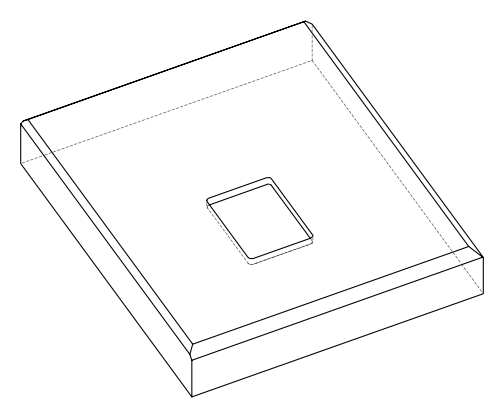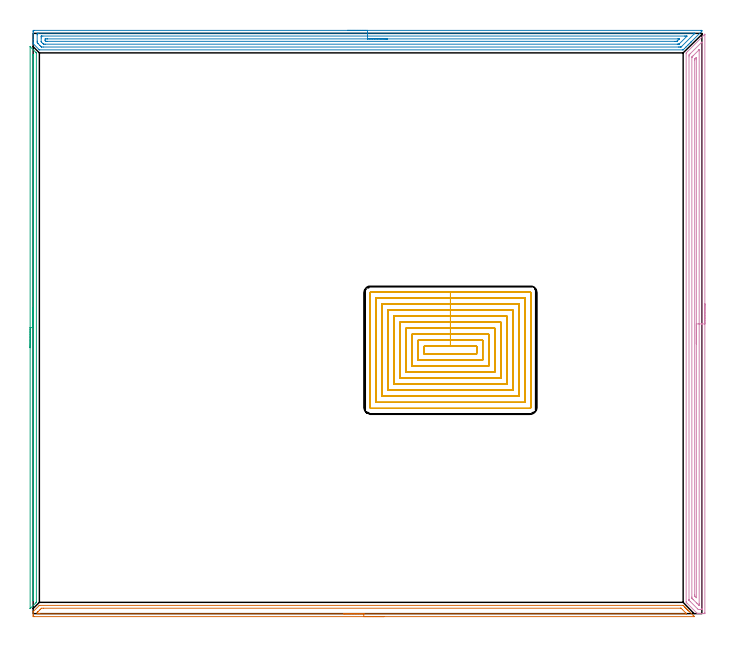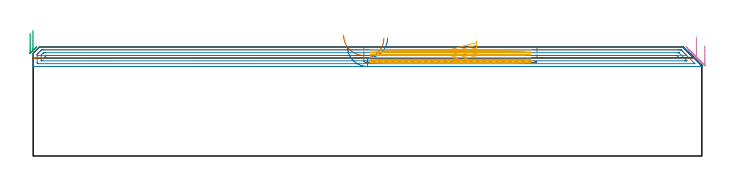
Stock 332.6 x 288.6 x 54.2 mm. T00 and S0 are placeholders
(PLAN: 5 operations, 1 tool changes, 50.8 min)
(1 AREA_MILL | FG_CHAMFER_SURFACE | UGT0205_001 | 5.41 min | 5207 mm3)
(2 AREA_MILL_1 | FG_CHAMFER_SURFACE_1 | UGT0205_001 | 10.69 min | 15651 mm3)
(3 AREA_MILL_2 | FG_CHAMFER_SURFACE_2 | UGT0205_001 | 4.56 min | 1325 mm3)
(4 AREA_MILL_3 | FG_CHAMFER_SURFACE_3 | UGT0205_001 | 9.21 min | 12092 mm3)
(5 MILL_RECTANGULAR_POCKET | POCKET_RECTANGULAR_STRAIGHT | NXT0201_002 | Follow Part, ap 1.5, ae 75% | 20.9 min | 42762 mm3)
(TOOL UGT0205_001 | Chamfer Mill 20 x 3 x 45 deg. | D20 FL50 Z2)
(TOOL NXT0201_002 | ENDMILL 6mm [R216.24-06050CBC13P 1620] | D6 R1 FL13 Z4)
(OP 1 AREA_MILL)
G17 G21 G94 G90
T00 M6
G54
G17 G0 G90 X174.45 Y-1.5 S1061 M3
G43 Z64.2 H0
Z58.6
G94 G1 X174.412 Z57.728 F250.
X174.298 Z56.864
X174.109 Z56.012
X173.847 Z55.18
X173.513 Z54.374
X173.11 Z53.6
X172.641 Z52.864
X172.11 Z52.172
X171.521 Z51.529
X170.878 Z50.94
X170.185 Z50.408
X169.45 Z49.94
X168.676 Z49.537
X167.87 Z49.203
X167.038 Z48.941
X166.186 Z48.752
X165.321 Z48.638
X164.45 Z48.6
X0.611
X0.452 Y-1.499 Z48.601
X0.165 Y-1.496 Z48.604
X0.002 Y-1.491 Z48.605
X0. Y-1.253 Z48.843
Y-0.926 Z49.17
Y-0.269 Z49.831
Y0.855 Z50.954
X0.001 Y0.994 Z51.09
X0.016 Y1.017 Z51.114
X2.969 Y3.971 Z54.067
X3.024 Y4.023 Z54.12
X3.106 Y4.099 Z54.184
X3.29 Y4.1 Z54.2
X322.931
X323.295 Y4.098 Z54.188
X323.561 Y3.839 Z53.939
X323.876 Y3.526 Z53.623
X323.925 Y3.475 Z53.574
X324.122 Y3.279 Z53.378
X324.173 Y3.229 Z53.326
X324.221 Y3.179 Z53.278
X324.419 Y2.981 Z53.08
X324.469 Y2.932 Z53.029
X324.517 Y2.883 Z52.982
X324.717 Y2.683 Z52.782
X324.766 Y2.635 Z52.732
X324.813 Y2.588 Z52.687
X325.015 Y2.386 Z52.485
X325.063 Y2.339 Z52.436
X325.109 Y2.292 Z52.391
X325.312 Y2.088 Z52.187
X325.359 Y2.042 Z52.139
X325.404 Y1.996 Z52.095
X325.61 Y1.79 Z51.889
X325.656 Y1.745 Z51.842
X325.7 Y1.7 Z51.799
X325.907 Y1.493 Z51.592
X325.953 Y1.448 Z51.546
X325.996 Y1.404 Z51.503
X326.205 Y1.195 Z51.294
X326.588 Y0.812 Z50.911
X328.326 Y-0.926 Z49.172
X328.434 Y-1.035 Z49.065
X328.586 Y-1.186 Z48.913
X328.771 Y-1.371 Z48.727
X328.884 Y-1.486 Z48.611
Y-1.494 Z48.603
Y-1.499 Z48.599
X328.672 Y-1.5 Z48.6
X164.45
Y-0.086 Z50.014
X3.29
X2.444 Y-0.082 Z50.018
X2.397 Y-0.079 Z50.021
X2.01 Y-0.035 Z50.065
X2.003 Y0.357 Z50.457
X2.007 Y0.484 Z50.584
X2.01 Y0.544 Z50.644
X2.047 Y0.585 Z50.685
X2.306 Y0.855 Z50.955
X2.351 Y0.901 Z51.001
X2.397 Y0.947 Z51.047
X3.29 Y1.84 Z51.94
X3.689 Y2.237 Z52.337
X4.094 Y2.635 Z52.735
X4.14 Y2.678 Z52.778
X5.075 Y2.686 Z52.786
X322.038
X322.089 Y2.685 Z52.785
X322.19 Y2.682 Z52.782
X322.253 Y2.679 Z52.779
X322.274 Y2.665 Z52.765
X322.309 Y2.635 Z52.735
X322.931 Y2.019 Z52.119
X324.717 Y0.233 Z50.333
X324.982 Y-0.035 Z50.065
X325.018 Y-0.075 Z50.025
X325.02 Y-0.078 Z50.022
X324.986 Y-0.081 Z50.019
X324.919 Y-0.084 Z50.016
X324.818 Y-0.086 Z50.014
X324.767
X164.45
X163.578 Z50.052
X162.713 Z50.166
X161.862 Z50.355
X161.029 Z50.617
X160.224 Z50.951
X159.45 Z51.354
X158.714 Z51.823
X158.022 Z52.354
X157.379 Z52.943
X156.789 Z53.586
X156.258 Z54.278
X155.789 Z55.014
X155.387 Z55.788
X155.053 Z56.594
X154.79 Z57.426
X154.602 Z58.278
X154.488 Z59.143
X154.45 Z60.014
G0 Z64.2
M5
M2
(OP 2 AREA_MILL_1)
G17 G21 G94 G90
T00 M6
G54
G17 G0 G90 X156.3 Y290.1 S1061 M3
G43 Z64.2 H0
Z54.5
G94 G1 X156.338 Z53.628 F250.
X156.452 Z52.764
X156.641 Z51.912
X156.903 Z51.08
X157.237 Z50.274
X157.64 Z49.5
X158.108 Z48.764
X158.64 Z48.072
X159.229 Z47.429
X159.872 Z46.84
X160.564 Z46.308
X161.3 Z45.84
X162.074 Z45.437
X162.88 Z45.103
X163.712 Z44.841
X164.564 Z44.652
X165.428 Z44.538
X166.3 Z44.5
X332.205
X332.431 Y290.098 Z44.502
X332.543 Y290.096 Z44.504
X332.597 Y290.091 Z44.505
X332.599 Y289.987 Z44.607
X332.59 Y289.696 Z44.901
X332.552 Y289.655 Z44.943
X332.431 Y289.531 Z45.067
X327.387 Y284.492 Z50.108
X327.265 Y284.369 Z50.228
X327.221 Y284.325 Z50.273
X326.538 Y283.644 Z50.956
X326.384 Y283.488 Z51.109
X326.328 Y283.433 Z51.165
X325.688 Y282.795 Z51.805
X325.502 Y282.607 Z51.99
X324.839 Y281.946 Z52.654
X324.62 Y281.726 Z52.87
X323.99 Y281.098 Z53.502
X323.499 Y280.608 Z53.992
X323.329 Y280.435 Z54.159
X323.271 Y280.404 Z54.19
X323.053 Y280.4 Z54.2
X3.295
X3.105 Y280.404 Z54.189
X2.899 Y280.601 Z53.999
X0.169 Y283.331 Z51.268
X0.017 Y283.488 Z51.111
X0.01 Y283.499 Z51.1
X0. Y284.155 Z50.445
Y285.583 Z49.013
Y288.5 Z46.096
Y289.381 Z45.215
X0.003 Y289.655 Z44.942
X0.01 Y290.091 Z44.506
X0.169 Y290.095 Z44.503
X0.616 Y290.1 Z44.5
X166.3
Y288.686 Z45.914
X328.502 Y288.685 Z45.915
X329.073 Y288.68 Z45.92
X329.11 Y288.679 Z45.921
X329.101 Y288.664 Z45.936
X329.057 Y288.615 Z45.985
X328.989 Y288.542 Z46.058
X328.903 Y288.455 Z46.145
X328.82 Y288.371 Z46.229
X322.607 Y282.165 Z52.435
X322.457 Y282.017 Z52.583
X322.335 Y281.9 Z52.7
X322.254 Y281.824 Z52.776
X322.159 Y281.819 Z52.781
X322.067 Y281.817 Z52.783
X321.266 Y281.814 Z52.786
X321.177
X4.992 Y281.815 Z52.785
X4.188 Y281.821 Z52.779
X4.14 Y281.822 Z52.778
X4.087 Y281.871 Z52.729
X3.977 Y281.976 Z52.624
X3.763 Y282.187 Z52.413
X3.342 Y282.607 Z51.993
X2.463 Y283.488 Z51.112
X2.402 Y283.55 Z51.05
X2.01 Y283.975 Z50.625
X2.005 Y284.369 Z50.231
X2.001 Y284.765 Z49.835
Y287.893 Z46.707
X2.003 Y288.287 Z46.313
X2.01 Y288.679 Z45.921
X2.402 Y288.684 Z45.916
X2.492 Y288.685 Z45.915
X166.3 Y288.686 Z45.914
Y287.272 Z47.328
X323.946 Y287.271 Z47.329
X324.577 Y287.27 Z47.33
X324.839 Y287.268 Z47.332
X325.101 Y287.265 Z47.335
X325.238 Y287.253 Z47.347
X325.089 Y287.097 Z47.503
X325.008 Y287.012 Z47.588
X321.374 Y283.382 Z51.218
X321.266 Y283.278 Z51.322
X321.221 Y283.24 Z51.36
X321.186 Y283.235 Z51.365
X321.109 Y283.232 Z51.368
X320.951 Y283.23 Z51.37
X320.636 Y283.229 Z51.371
X320.373 Y283.228 Z51.372
X5.975 Y283.229 Z51.371
X5.342 Y283.231 Z51.369
X5.214 Y283.234 Z51.366
X5.185 Y283.235 Z51.365
X5.147 Y283.264 Z51.336
X5.081 Y283.321 Z51.279
X4.912 Y283.488 Z51.112
X4.188 Y284.215 Z50.385
X4.042 Y284.369 Z50.231
X4.01 Y284.417 Z50.183
X4.006 Y284.462 Z50.138
X4.002 Y284.553 Z50.047
X4. Y286.317 Z48.283
X4.002 Y287.012 Z47.588
X4.004 Y287.194 Z47.406
X4.01 Y287.254 Z47.346
X4.058 Y287.265 Z47.335
X4.188 Y287.266 Z47.334
X4.819 Y287.271 Z47.329
X166.3 Y287.272 Z47.328
Y285.857 Z48.743
X320.651
X321.013 Y285.855 Z48.745
X321.266 Y285.853 Z48.747
X321.374 Y285.85 Z48.75
X321.319 Y285.778 Z48.822
X321.307 Y285.764 Z48.836
X321.266 Y285.721 Z48.879
X321.029 Y285.484 Z49.116
X320.585 Y285.041 Z49.559
X320.373 Y284.83 Z49.77
X320.213 Y284.677 Z49.923
X320.189 Y284.656 Z49.944
X320.163 Y284.65 Z49.95
X320.091 Y284.647 Z49.953
X319.48 Y284.643 Z49.957
X319.202
X6.868
X6.589 Y284.644 Z49.956
X6.36 Y284.647 Z49.953
X6.247 Y284.65 Z49.95
X6.199 Y284.662 Z49.938
X6.164 Y284.695 Z49.905
X6.03 Y284.831 Z49.769
X6.01 Y284.871 Z49.729
X6.006 Y284.921 Z49.679
X6.003 Y285.022 Z49.578
X6. Y285.225 Z49.375
Y285.25 Z49.35
X6.003 Y285.678 Z48.922
X6.006 Y285.785 Z48.815
X6.01 Y285.837 Z48.763
X6.018 Y285.851 Z48.749
X6.048 Y285.852 Z48.748
X6.254 Y285.855 Z48.745
X6.868 Y285.857 Z48.743
X7.145
X166.3
X167.172 Z48.781
X168.036 Z48.895
X168.888 Z49.083
X169.72 Z49.346
X170.526 Z49.68
X171.3 Z50.082
X172.036 Z50.551
X172.728 Z51.082
X173.371 Z51.672
X173.96 Z52.315
X174.492 Z53.007
X174.96 Z53.743
X175.363 Z54.517
X175.697 Z55.322
X175.959 Z56.155
X176.148 Z57.006
X176.262 Z57.871
X176.3 Z58.743
G0 Z64.2
M5
M2
(OP 3 AREA_MILL_2)
G17 G21 G94 G90
T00 M6
G54
G17 G0 G90 X-1.5 Y132.25 S1061 M3
G43 Z64.2 H0
Z61.1
G94 G1 Y132.288 Z60.228 F250.
Y132.402 Z59.364
Y132.591 Z58.512
Y132.853 Z57.68
Y133.187 Z56.874
Y133.59 Z56.1
Y134.059 Z55.364
Y134.59 Z54.672
Y135.179 Z54.029
Y135.822 Z53.44
Y136.514 Z52.909
Y137.25 Z52.44
Y138.024 Z52.037
Y138.83 Z51.703
Y139.662 Z51.441
Y140.514 Z51.252
Y141.378 Z51.138
Y142.25 Z51.1
X-1.499 Y281.926 Z51.099
X-1.496 Y281.973 Z51.102
X-1.493 Y281.983 Z51.103
X-1.447 Y281.948 Z51.151
X1.378 Y279.122 Z53.978
X1.542 Y278.957 Z54.138
X1.597 Y278.895 Z54.189
X1.6 Y278.725 Z54.2
Y5.775
X1.597 Y5.605 Z54.189
X1.542 Y5.543 Z54.138
X1.378 Y5.378 Z53.978
X-1.447 Y2.552 Z51.151
X-1.493 Y2.518 Z51.103
X-1.495 Y2.527 Z51.102
X-1.499 Y2.574 Z51.099
X-1.5 Y142.25 Z51.1
X-0.086 Z52.514
Y277.526
X-0.084 Y277.833 Z52.516
X-0.081 Y278.111 Z52.519
X-0.08 Y278.117 Z52.52
X-0.072 Y278.112 Z52.528
X-0.032 Y278.078 Z52.568
X0.049 Y277.998 Z52.649
X0.13 Y277.913 Z52.73
X0.169 Y277.87 Z52.769
X0.179 Y277.833 Z52.779
X0.183 Y277.527 Z52.783
X0.185 Y277.248 Z52.785
X0.186 Y7.559 Z52.786
X0.185 Y7.253 Z52.785
X0.183 Y6.976 Z52.783
X0.179 Y6.667 Z52.779
X0.1 Y6.562 Z52.7
X0.047 Y6.505 Z52.647
X-0.033 Y6.425 Z52.567
X-0.076 Y6.385 Z52.524
X-0.08 Y6.435 Z52.52
X-0.083 Y6.528 Z52.517
X-0.085 Y6.667 Z52.515
X-0.086 Y142.25 Z52.514
Y143.122 Z52.552
Y143.987 Z52.666
Y144.838 Z52.855
Y145.67 Z53.117
Y146.476 Z53.451
Y147.25 Z53.854
Y147.986 Z54.323
Y148.678 Z54.854
Y149.321 Z55.443
Y149.91 Z56.086
Y150.442 Z56.779
Y150.91 Z57.514
Y151.313 Z58.288
Y151.647 Z59.094
Y151.909 Z59.926
Y152.098 Z60.778
Y152.212 Z61.643
Y152.25 Z62.514
G0 Z64.2
M5
M2
(OP 4 AREA_MILL_3)
G17 G21 G94 G90
T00 M6
G54
G17 G0 G90 X334.1 Y154.1 S1061 M3
G43 Z64.2 H0
Z54.9
G94 G1 Y154.062 Z54.028 F250.
Y153.948 Z53.164
Y153.759 Z52.312
Y153.497 Z51.48
Y153.163 Z50.674
Y152.76 Z49.9
Y152.292 Z49.164
Y151.76 Z48.472
Y151.171 Z47.829
Y150.528 Z47.24
Y149.836 Z46.709
Y149.1 Z46.24
Y148.326 Z45.837
Y147.52 Z45.503
Y146.688 Z45.241
Y145.837 Z45.052
Y144.972 Z44.938
Y144.1 Z44.9
Y0.626
X334.097 Y0.002 Z44.899
X334.096 Y0.001
X333.473 Y0. Z45.522
X332.043 Z46.953
X331.685 Z47.31
X330.701 Y0.001 Z48.298
X330.396 Y0.01 Z48.602
X330.171 Y0.229 Z48.828
X325.174 Y5.225 Z53.824
X324.902 Y5.499 Z54.096
X324.806 Y5.598 Z54.192
X324.8 Y5.99 Z54.2
Y278.635
X324.805 Y278.904 Z54.191
X325.427 Y279.527 Z53.573
X333.771 Y287.872 Z45.227
X333.92 Y288.022 Z45.077
X334.073 Y288.17 Z44.924
X334.094 Y288.183 Z44.903
X334.099 Y288.17 Z44.899
X334.1 Y144.1 Z44.9
X332.686 Z46.314
X332.685 Y2.414 Z46.315
Y2.308
X332.682 Y2.201 Z46.318
X332.676 Y2.01 Z46.324
X332.579 Y2.008 Z46.421
X332.098 Y2.001 Z46.902
X331.685 Y2. Z47.315
X331.204 Y2.001 Z47.796
X330.998 Y2.006 Z48.002
X330.895 Y2.01 Z48.105
X330.844 Y2.018 Z48.156
X330.791 Y2.067 Z48.209
X330.437 Y2.414 Z48.563
X326.861 Y5.99 Z52.139
X326.321 Y6.536 Z52.679
X326.237 Y6.624 Z52.763
X326.221 Y6.653 Z52.779
X326.218 Y6.706 Z52.782
X326.216 Y6.777 Z52.784
X326.215 Y6.883 Z52.785
X326.214 Y6.99 Z52.786
X326.215 Y276.953 Z52.785
X326.219 Y277.741 Z52.781
X326.22 Y277.842 Z52.78
X326.321 Y277.959 Z52.679
X326.655 Y278.301 Z52.345
X326.985 Y278.635 Z52.015
X332.349 Y283.998 Z46.651
X332.466 Y284.112 Z46.534
X332.579 Y284.218 Z46.421
X332.679 Y284.302 Z46.321
X332.683 Y284.105 Z46.317
X332.685 Y283.998 Z46.315
X332.686 Y144.1 Z46.314
X331.271 Z47.729
Y5.096
X331.27 Y4.617 Z47.73
X331.267 Y4.202 Z47.733
X331.265 Y4.064 Z47.735
X331.108 Y4.202 Z47.892
X330.791 Y4.512 Z48.209
X330.204 Y5.096 Z48.796
X329.897 Y5.402 Z49.103
X328.416 Y6.883 Z50.584
X328.109 Y7.191 Z50.891
X327.817 Y7.487 Z51.183
X327.672 Y7.637 Z51.328
X327.638 Y7.673 Z51.362
X327.635 Y7.71 Z51.365
X327.632 Y7.777 Z51.368
X327.629 Y8.257 Z51.371
Y276.64
X327.63 Y276.744 Z51.37
X327.633 Y276.794 Z51.367
X327.635 Y276.817 Z51.365
X327.656 Y276.847 Z51.344
X327.879 Y277.077 Z51.121
X328.109 Y277.309 Z50.891
X328.324 Y277.525 Z50.676
X331.222 Y280.423 Z47.778
X331.238 Y280.439 Z47.762
X331.247 Y280.446 Z47.753
X331.259 Y280.452 Z47.741
X331.266 Z47.734
X331.268 Y280.447 Z47.732
X331.27 Y280.423 Z47.73
X331.271 Y280.159 Z47.729
X331.272 Y279.942 Z47.728
X331.271 Y144.1 Z47.729
X329.857 Z49.143
Y8.063
X329.855 Y7.962 Z49.145
X329.851 Y7.914 Z49.149
X329.85 Y7.911 Z49.15
X329.831 Y7.927 Z49.169
X329.087 Y8.671 Z49.913
X329.049 Y8.727 Z49.951
X329.047 Y8.774 Z49.953
X329.044 Y8.876 Z49.956
X329.043 Y9.08 Z49.957
Y9.489
Y275.094
X329.046 Y275.504 Z49.954
X329.05 Y275.708 Z49.95
X329.059 Y275.798 Z49.941
X329.106 Y275.85 Z49.894
X329.202 Y275.953 Z49.798
X329.278 Y276.029 Z49.722
X329.551 Y276.299 Z49.449
X329.824 Y276.566 Z49.176
X329.848 Y276.588 Z49.152
X329.851 Y276.525 Z49.149
X329.855 Y276.348 Z49.145
X329.857 Y275.993 Z49.143
Y275.953
Y144.1
Y143.228 Z49.181
Y142.364 Z49.295
Y141.512 Z49.483
Y140.68 Z49.746
Y139.874 Z50.08
Y139.1 Z50.482
Y138.364 Z50.951
Y137.672 Z51.482
Y137.029 Z52.072
Y136.44 Z52.715
Y135.909 Z53.407
Y135.44 Z54.143
Y135.037 Z54.917
Y134.703 Z55.723
Y134.441 Z56.555
Y134.252 Z57.406
Y134.138 Z58.271
Y134.1 Z59.143
G0 Z64.2
M5
M2
(OP 5 MILL_RECTANGULAR_POCKET)
G17 G21 G94 G90
T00 M6
G54
G17 G0 G90 X220.6 Y130.002 S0 M3
G43 Z64.2 H1
Z57.2
G94 G1 Y133. Z56.397 F250.
X207.55 Z52.9
X194.5 F500.
Y129.1
X220.6
Y133.
X207.55
Y136.
X191.5
Y126.1
X223.6
Y136.
X207.55
Y139.
X188.5
Y123.1
X226.6
Y139.
X207.55
Y142.
X185.5
Y120.1
X229.6
Y142.
X207.55
Y145.
X182.5
Y117.1
X232.6
Y145.
X207.55
Y148.
X179.5
Y114.1
X235.6
Y148.
X207.55
Y151.
X176.5
Y111.1
X238.6
Y151.
X207.55
Y154.
X173.5
Y108.1
X241.6
Y154.
X207.55
Y157.
X170.5
Y105.1
X244.6
Y157.
X207.55
Y160.
X168.
G3 X167.5 Y159.5 R0.5
G1 Y102.6
G3 X168. Y102.1 R0.5
G1 X247.1
G3 X247.6 Y102.6 R0.5
G1 Y159.5
G3 X247.1 Y160. R0.5
G1 X207.55
X206.55
G0 X220.6 Y130.002 Z55.9
G1 Y133. Z55.097 F250.
X207.55 Z51.6
X194.5 F500.
Y129.1
X220.6
Y133.
X207.55
Y136.
X191.5
Y126.1
X223.6
Y136.
X207.55
Y139.
X188.5
Y123.1
X226.6
Y139.
X207.55
Y142.
X185.5
Y120.1
X229.6
Y142.
X207.55
Y145.
X182.5
Y117.1
X232.6
Y145.
X207.55
Y148.
X179.5
Y114.1
X235.6
Y148.
X207.55
Y151.
X176.5
Y111.1
X238.6
Y151.
X207.55
Y154.
X173.5
Y108.1
X241.6
Y154.
X207.55
Y157.
X170.5
Y105.1
X244.6
Y157.
X207.55
Y160.
X168.
G3 X167.5 Y159.5 R0.5
G1 Y102.6
G3 X168. Y102.1 R0.5
G1 X247.1
G3 X247.6 Y102.6 R0.5
G1 Y159.5
G3 X247.1 Y160. R0.5
G1 X207.55
X206.55
G0 X220.6 Y130.002 Z54.6
G1 Y133. Z53.797 F250.
X207.55 Z50.3
X194.5 F500.
Y129.1
X220.6
Y133.
X207.55
Y136.
X191.5
Y126.1
X223.6
Y136.
X207.55
Y139.
X188.5
Y123.1
X226.6
Y139.
X207.55
Y142.
X185.5
Y120.1
X229.6
Y142.
X207.55
Y145.
X182.5
Y117.1
X232.6
Y145.
X207.55
Y148.
X179.5
Y114.1
X235.6
Y148.
X207.55
Y151.
X176.5
Y111.1
X238.6
Y151.
X207.55
Y154.
X173.5
Y108.1
X241.6
Y154.
X207.55
Y157.
X170.5
Y105.1
X244.6
Y157.
X207.55
Y160.
X168.
G3 X167.5 Y159.5 R0.5
G1 Y102.6
G3 X168. Y102.1 R0.5
G1 X247.1
G3 X247.6 Y102.6 R0.5
G1 Y159.5
G3 X247.1 Y160. R0.5
G1 X207.55
X206.55
G0 X220.6 Y130.002 Z53.3
G1 Y133. Z52.497 F250.
X207.55 Z49.
X194.5 F500.
Y129.1
X220.6
Y133.
X207.55
Y136.
X191.5
Y126.1
X223.6
Y136.
X207.55
Y139.
X188.5
Y123.1
X226.6
Y139.
X207.55
Y142.
X185.5
Y120.1
X229.6
Y142.
X207.55
Y145.
X182.5
Y117.1
X232.6
Y145.
X207.55
Y148.
X179.5
Y114.1
X235.6
Y148.
X207.55
Y151.
X176.5
Y111.1
X238.6
Y151.
X207.55
Y154.
X173.5
Y108.1
X241.6
Y154.
X207.55
Y157.
X170.5
Y105.1
X244.6
Y157.
X207.55
Y160.
X168.
G3 X167.5 Y159.5 R0.5
G1 Y102.6
G3 X168. Y102.1 R0.5
G1 X247.1
G3 X247.6 Y102.6 R0.5
G1 Y159.5
G3 X247.1 Y160. R0.5
G1 X207.55
X206.55
G0 X220.6 Y130.002 Z52.
G1 Y133. Z51.197 F250.
X207.55 Z47.7
X194.5 F500.
Y129.1
X220.6
Y133.
X207.55
Y136.
X191.5
Y126.1
X223.6
Y136.
X207.55
Y139.
X188.5
Y123.1
X226.6
Y139.
X207.55
Y142.
X185.5
Y120.1
X229.6
Y142.
X207.55
Y145.
X182.5
Y117.1
X232.6
Y145.
X207.55
Y148.
X179.5
Y114.1
X235.6
Y148.
X207.55
Y151.
X176.5
Y111.1
X238.6
Y151.
X207.55
Y154.
X173.5
Y108.1
X241.6
Y154.
X207.55
Y157.
X170.5
Y105.1
X244.6
Y157.
X207.55
Y160.
X168.
G3 X167.5 Y159.5 R0.5
G1 Y102.6
G3 X168. Y102.1 R0.5
G1 X247.1
G3 X247.6 Y102.6 R0.5
G1 Y159.5
G3 X247.1 Y160. R0.5
G1 X207.55
X206.55
G0 X220.6 Y130.002 Z50.7
G1 Y133. Z49.897 F250.
X207.55 Z46.4
X194.5 F500.
Y129.1
X220.6
Y133.
X207.55
Y136.
X191.5
Y126.1
X223.6
Y136.
X207.55
Y139.
X188.5
Y123.1
X226.6
Y139.
X207.55
Y142.
X185.5
Y120.1
X229.6
Y142.
X207.55
Y145.
X182.5
Y117.1
X232.6
Y145.
X207.55
Y148.
X179.5
Y114.1
X235.6
Y148.
X207.55
Y151.
X176.5
Y111.1
X238.6
Y151.
X207.55
Y154.
X173.5
Y108.1
X241.6
Y154.
X207.55
Y157.
X170.5
Y105.1
X244.6
Y157.
X207.55
Y160.
X168.
G3 X167.5 Y159.5 R0.5
G1 Y102.6
G3 X168. Y102.1 R0.5
G1 X247.1
G3 X247.6 Y102.6 R0.5
G1 Y159.5
G3 X247.1 Y160. R0.5
G1 X207.55
X206.55
G0 Z64.2
M5
M2
